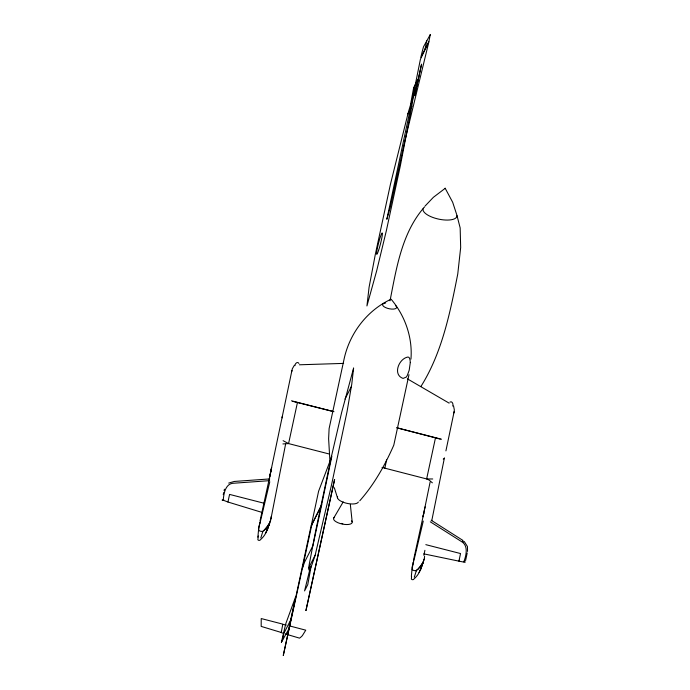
<?xml version="1.0" encoding="UTF-8"?>
<svg xmlns="http://www.w3.org/2000/svg" width="690" height="690" viewBox="0 0 690 690"><rect width="100%" height="100%" fill="white"/><g stroke="black" fill="none" stroke-linecap="round" stroke-linejoin="round"><path stroke-width="1.03" d="M257.879 537.165L258.785 527.238L259.837 523.21L258.647 529.014M411.352 576.461L412.258 566.533L413.413 562.221M410.955 359.128C412.698 337.427 405.047 315.761 391.109 299.193C367.365 310.224 350.072 332.709 344.301 358.101L329.113 428.602L328.621 438.754L330.01 462.541M412.12 568.31L413.664 561.669M353.573 368.227L351.788 384.028L347.07 411.516L331.649 484.363L315.14 555.278L311.837 565.024L308.853 569.957L309.077 565.222L315.572 531.404L331.321 456.944L341.645 412.465L353.616 368.037M424.617 556.218C424.298 561.996 420.788 567.111 416.363 570.63L414.285 577.211M271.179 516.568C270.946 522.477 267.418 527.746 262.89 531.335L260.811 537.915M411.783 106.346L400.347 165.773L386.314 230.857L376.662 270.842L366.933 305.955L369.081 287.247L375.239 254.817L390.428 184.316L407.945 113.867M390.014 300.797C396.31 269.005 401.554 234.281 423.005 208.725M445.913 450.889L454.132 411.689M453.908 412.939L454.348 409.989L453.554 405.918M291.697 371.694L292.336 368.736L294.406 365.234M431.742 520.803L444.403 457.936M258.603 530.42L258.785 529.489M291.939 370.418L269.514 477.549L271.619 467.57L270.48 473.245M416.329 570.803L416.51 569.871M285.591 444.162L270.937 518.854M430.112 482.06L422.987 516.845L425.1 506.865M259.992 521.071L270.333 473.944M260.406 521.373L269.79 481.784M413.465 560.366L423.807 513.239M413.879 560.668L423.263 521.079M423.867 555.286L424.902 550.309M302.548 567.577L283.271 655.5L311.13 525.711L321.48 505.399L331.847 456.271L318.599 491.237L311.294 525.392M223.249 494.67L223.698 492.591M224.112 490.693L224.423 489.21M261.372 512.221L227.941 502.01L229.58 494.411L264.305 503.303M294.992 365.657C294.768 363.734 297.58 361.025 298.908 363.414M297.433 402.52L288.584 443.592L329.389 454.046M282.227 640.958L283.857 633.36L290.697 619.948M311.639 525.383L311.889 524.219M425.014 49.154L426.765 40.822M384.813 468.234L386.607 459.911M408.98 374.661L393.792 445.162C385.02 465.103 374.23 484.432 359.74 500.811M435.476 437.865L426.636 478.938L429.085 480.05L432.38 482.827M452.718 406.048C453.623 404.409 452.157 400.649 449.949 402.089M465.569 560.591L467.216 552.94M467.535 551.457L467.466 546.566L464.292 541.547M420.771 568.146L423.168 562.669M269.091 524.046L266.918 530.714M269.747 522.675L267.573 529.351L264.856 534.638A117.938 44.953 12.2 0 1 260.587 539.58C259.906 541.115 257.042 540.322 257.991 538.916A117.938 44.953 12.2 0 1 258.327 535.992M270.696 519.855L265.624 533.31M422.565 563.342L420.391 570.009M423.22 561.971L421.047 568.646L418.33 573.933A117.938 44.953 12.2 0 1 414.06 578.875C413.707 580.29 410.55 579.816 411.464 578.211A117.938 44.953 12.2 0 1 411.576 576.736M424.169 559.15L420.71 569M420.382 569.569L419.097 572.605M259.587 523.607L260.096 522.209M413.06 562.902L413.569 561.505M269.695 523.374L267.211 529.17M259.94 522.925L260.44 521.83M223.707 499.577L223.241 500.5L222.258 500.224A1.346 0.474 -1.3 0 1 222.499 499.758M345 399.044L351.322 386.642M308.654 567.991L315.166 555.2M459.376 560.22L458.91 561.143L423.772 553.854M464.206 561.151L463.732 562.074L458.91 561.143L460.541 553.544L425.825 544.66M281.253 632.471L261.182 626.399L261.225 618.559L282.814 624.139L281.235 632.583L282.788 633.161M283.004 624.398L286.272 625.045M333.684 518.121L343.197 501.897M268.789 524.581L263.994 530.386M422.263 563.877L417.467 569.681M267.763 525.702L268.652 524.4M421.245 564.998L422.125 563.696M421.055 386.262C442.109 352.694 450.173 312.441 457.763 273.973L460.67 247.52L460.161 227.933L457.013 215.642M425.083 206.034L433.38 197.314L445.188 188.336M228.701 483.086L234.307 481.448L269.764 478.92M445.119 188.154L452.666 202.256L456.909 215.211A17.319 6.598 12.2 0 1 436.891 218.704A17.319 6.598 12.2 0 1 424.643 206.957M282.926 443.937L288.584 443.592L283.107 440.677M269.618 480.663L234.212 483.19C225.414 483.052 223.758 493.566 223.232 500.198L227.941 502.01M299.382 364.794L343.629 363.397M432.725 478.981L426.636 478.938L382.036 467.449M292.663 401.321L333.236 411.525M291.447 400.804L333.977 411.689M396.966 427.817L441.54 439.228M396.724 427.774L440.237 439.107M289.015 625.77L305.756 630.177L302.367 635.645A19.622 18.044 27 0 1 299.546 638.147L285.186 633.912M407.385 378.845L449.138 403.141M431.198 520.243L462.999 540.468M430.301 521.812L460.98 541.253C468.769 545.273 466.224 555.312 463.861 561.815L464.853 562.333A1.346 0.526 25.9 0 0 465.086 561.876L464.75 561.496M462.464 541.038L463.637 542.012M337.462 497.775L334.322 487.709M350.322 504.356L352.185 521.882M358.369 502.035A10.764 4.106 12.2 0 1 346.07 503.139A10.764 4.106 12.2 0 1 337.608 496.714M262.89 531.335A2.596 0.992 12.2 0 1 258.612 530.239M282.253 417.847A6.374 2.432 12.2 0 1 282.15 416.76M416.363 570.63A2.596 0.992 12.2 0 1 412.085 569.535M444.3 458.272A6.374 2.432 12.2 0 1 443.239 459.074M351.676 520.846A9.522 3.631 12.2 0 1 342.387 524.081A9.522 3.631 12.2 0 1 334.434 517.336M342.809 523.727A8.409 3.209 12.2 0 1 341.378 523.408M395.448 305.523A7.193 2.743 12.2 0 1 393.636 309.077A7.193 2.743 12.2 0 1 383.821 306.567A7.193 2.743 12.2 0 1 385.632 303.014M305.946 610.529L334.598 479.481L305.946 610.529M410.283 362.586L409.204 370.176L407.411 375.162L406.41 377.007L403.098 378.422C392.429 374.817 398.811 358.636 407.842 357.041L408.825 357.291A11.583 3.209 -82.6 0 1 410.274 362.017L410.283 362.586M412.517 101.145L411.835 106.225L407.902 113.945L408.126 113.126A43.41 4.037 -75.6 0 1 410.317 105.587L412.517 101.145M412.034 100.973L386.831 219.299L390.204 207.431L404.685 141.683L428.895 41.797L420.417 59.262L412.034 100.973M430.31 34.5L428.878 41.659L420.805 57.322L422.487 50.56A19.622 1.82 -75.6 0 1 423.548 46.722L430.31 34.5M311.018 566.913L307.757 584.646L304.566 590.925L309.965 568.983L311.018 566.913M413.655 87.682L410.455 104.915L412.577 100.913L417.916 79.316L413.655 87.682M281.399 642.261L288.705 629.228L295.725 596.505L285.746 623.803L281.399 642.261M421.53 64.265L414.802 95.496L421.53 64.265M311.742 525.038L302.496 567.991L304.601 562.065L312.855 545.825L321.73 504.64L311.742 525.038M378.586 250.367A11.04 1.026 -75.6 0 0 382.312 233.082A11.04 1.026 -75.6 0 0 377.499 247.52A11.04 1.026 -75.6 0 0 378.586 250.367"/></g></svg>
